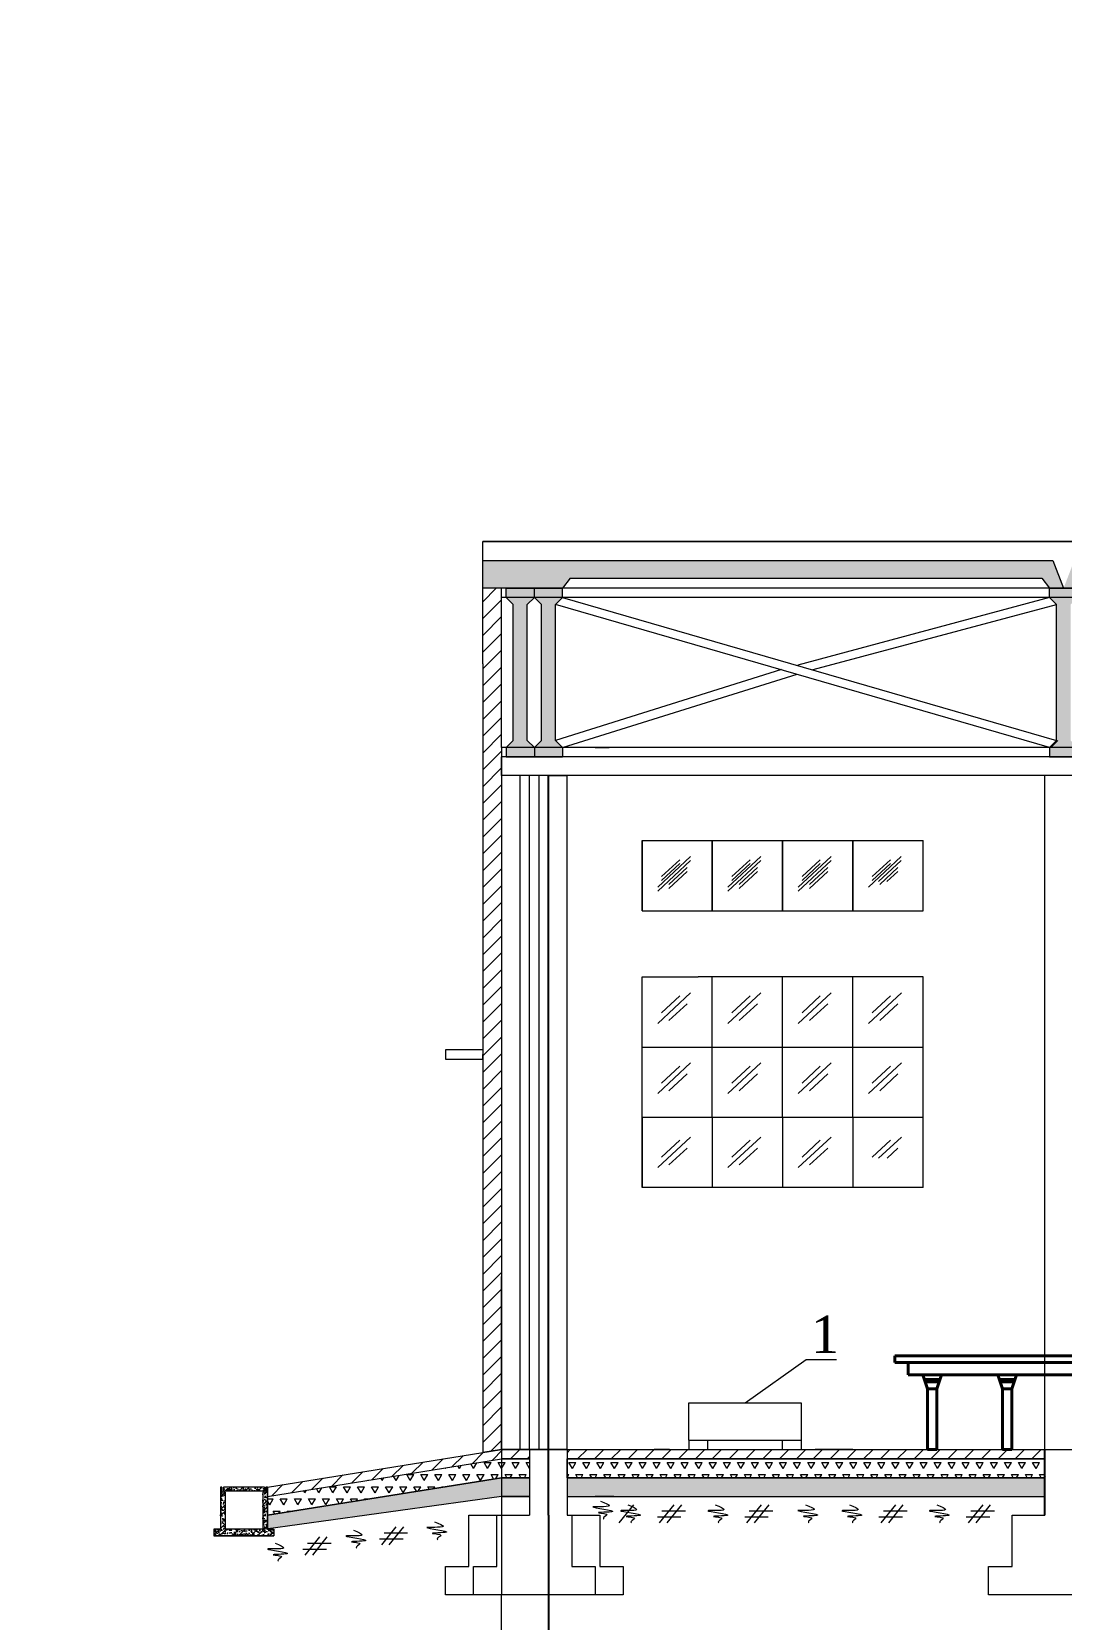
# Model space of a CAD drawing. Header units: inches. Extents: x -4475333 to 345677417, y -211198149 to 2125895.
# Drawn here: x -1977735 to -1966745, y 854230 to 871185 of the extents above; entities that cross this region are included whole.
import ezdxf

# ---------------------------------------------------------------- set-up
doc = ezdxf.new("R2010")
doc.units = ezdxf.units.IN
doc.header["$LTSCALE"] = 150
doc.header["$MEASUREMENT"] = 0
doc.linetypes.add('CENTER2', pattern=[1.125, 0.75, -0.125, 0.125, -0.125])
doc.linetypes.add('HIDDEN2', pattern=[4.7625, 3.175, -1.5875])
for name, color, linetype in [('C.Tiet0.3', 3, 'Continuous'), ('dang', 2, 'Continuous'), ('DIM', 8, 'Continuous'), ('duongtamchamgach', 50, 'Continuous'), ('MATCAT', 132, 'Continuous'), ('Net0.2', 4, 'Continuous'), ('netdut', 2, 'HIDDEN2'), ('Thiet bi', 7, 'Continuous'), ('tru', 7, 'Continuous')]:
    doc.layers.add(name, color=color, linetype=linetype)
for name, color, linetype, lineweight in [('cot', 2, 'Continuous', 50), ('Duong vien', 7, 'Continuous', 50), ('EEEE', 7, 'Continuous', 0), ('KHUNG BVE', 7, 'Continuous', 0), ('móng cột', 7, 'Continuous', 50), ('NHA XUONG', 80, 'Continuous', 50), ('PHOI_CANH', 3, 'Continuous', 50)]:
    doc.layers.add(name, color=color, linetype=linetype, lineweight=lineweight)
doc.styles.get("Standard").update_dxf_attribs({"font": 'times.ttf', "height": 100})
pattern_1 = [(45, (-3454435.19, 1065293.65), (-89.802561, 89.802561), [])]
pattern_2 = [(50, (-1985844.655, 851944.71), (72.8736, -6.3756), [7.61997, -83.8197]), (355, (-1985844.655, 851944.71), (-14.0971, 76.4224), [6.096, -67.05576]), (100.451, (-1985838.58, 851944.18), (58.7768, 70.04643), [6.476, -71.23575]), (46.1842, (-1985844.655, 851965.03), (108.4312, -16.8169), [11.43, -125.7296]), (96.6356, (-1985835.62, 851963.63), (94.9614, 98.9699), [9.714, -106.8536]), (351.184, (-1985844.65, 851965.03), (94.9615, 98.9697), [9.144, -100.5836]), (21, (-1985834.495, 851959.95), (60.64574, -40.90606), [7.61997, -83.8197]), (326, (-1985834.495, 851959.95), (24.7207, 73.67493), [6.096, -67.05576]), (71.4514, (-1985829.44, 851956.54), (85.3663, 32.76903), [6.476, -71.23575]), (37.5, (-1985844.655, 851944.712), (1.235437, 33.821896), [0, -66.24297, 0, -68.07176, 0, -67.30976]), (7.5, (-1985844.655, 851944.712), (26.72777, 40.07209), [0, -38.81106, 0, -64.71897, 0, -25.65391]), (327.5, (-1985867.312, 851944.712), (54.236046, -2.29149), [0, -25.39991, 0, -79.24772, 0, -105.15563]), (317.5, (-1985877.47, 851944.71), (59.25146, 10.17056), [0, -33.01988, 0, -52.62861, 0, -74.67574])]
pattern_3 = [(45, (-1985844.65, 851944.71), (-101.0275, 101.0275), []), (45, (-1985777.3, 851944.71), (-101.0275, 101.0275), [])]

# ---------------------------------------------------------------- blocks, each defined once
blk = doc.blocks.new('utjjrtjtr')
at = {"layer": 'PHOI_CANH', "color": 252, "lineweight": 9}
for p, q in [((4094925, 1559965), (4094925, 1559215)), ((4094925, 1559215), (4094925, 1559965)), ((4094925, 1559965), (4097925, 1559965)), ((4094925, 1559965), (4094925, 1559215)), ((4094925, 1559965), (4097925, 1559965)), ((4094925, 1559965), (4097925, 1559965)), ((4095675, 1559215), (4095675, 1559965)), ((4095675, 1559965), (4095675, 1559215)), ((4096425, 1559215), (4096425, 1559965)), ((4096425, 1559965), (4096425, 1559215)), ((4097175, 1559215), (4097175, 1559965)), ((4097175, 1559965), (4097175, 1559215)), ((4097925, 1559215), (4097925, 1559965)), ((4095092, 1559468), (4095443, 1559795)), ((4095092, 1559468), (4095443, 1559795)), ((4095842, 1559468), (4096193, 1559795)), ((4095842, 1559468), (4096193, 1559795)), ((4096592, 1559468), (4096943, 1559795)), ((4096592, 1559468), (4096943, 1559795)), ((4097342, 1559468), (4097693, 1559795)), ((4097342, 1559468), (4097693, 1559795)), ((4095092, 1559426), (4095443, 1559754)), ((4095092, 1559426), (4095443, 1559754)), ((4095133, 1559580), (4095328, 1559760)), ((4095133, 1559580), (4095328, 1559760)), ((4095133, 1559539), (4095328, 1559719)), ((4095133, 1559539), (4095328, 1559719)), ((4095212, 1559496), (4095407, 1559677)), ((4095212, 1559496), (4095407, 1559677)), ((4095212, 1559455), (4095407, 1559636)), ((4095212, 1559455), (4095407, 1559636)), ((4095842, 1559426), (4096193, 1559754)), ((4095842, 1559426), (4096193, 1559754)), ((4095883, 1559580), (4096078, 1559760)), ((4095883, 1559580), (4096078, 1559760)), ((4095883, 1559539), (4096078, 1559719)), ((4095883, 1559539), (4096078, 1559719)), ((4095962, 1559496), (4096157, 1559677)), ((4095962, 1559496), (4096157, 1559677)), ((4095962, 1559455), (4096157, 1559636)), ((4095962, 1559455), (4096157, 1559636)), ((4096592, 1559426), (4096943, 1559754)), ((4096592, 1559426), (4096943, 1559754)), ((4096633, 1559580), (4096828, 1559760)), ((4096633, 1559580), (4096828, 1559760)), ((4096633, 1559539), (4096828, 1559719)), ((4096633, 1559539), (4096828, 1559719)), ((4096712, 1559496), (4096907, 1559677)), ((4096712, 1559496), (4096907, 1559677)), ((4096712, 1559455), (4096907, 1559636)), ((4096712, 1559455), (4096907, 1559636)), ((4097383, 1559580), (4097578, 1559760)), ((4097383, 1559580), (4097578, 1559760)), ((4097383, 1559539), (4097578, 1559719)), ((4097383, 1559539), (4097578, 1559719)), ((4097451, 1559527), (4097693, 1559754)), ((4097451, 1559527), (4097693, 1559754)), ((4097462, 1559496), (4097657, 1559677)), ((4097462, 1559496), (4097657, 1559677)), ((4097540, 1559527), (4097657, 1559636)), ((4097540, 1559527), (4097657, 1559636)), ((4094925, 1559215), (4097883, 1559215)), ((4094925, 1559215), (4097925, 1559215)), ((4094925, 1559215), (4097883, 1559215)), ((4097883, 1559215), (4097925, 1559215)), ((4097883, 1559215), (4097925, 1559215))]:
    blk.add_line(p, q, dxfattribs=at)

msp = doc.modelspace()

# ---------------------------------------------------------------- hatches: boundary and pattern name
at = {"layer": 'KHUNG BVE', "lineweight": 0}
h = msp.add_hatch(color=5, dxfattribs=at)
h.dxf.hatch_style = 1
h.paths.add_polyline_path([(-1966950.8, 865348.6), (-1966869.5, 865241.5), (-1966719.5, 865241.5), (-1966833, 865537.1), (-1972919.7, 865537.2), (-1972919.7, 865241.6), (-1972669.7, 865241.6), (-1972669.7, 865241.6), (-1972369.7, 865241.6), (-1972069.6, 865241.6), (-1971988.4, 865348.6)])
h.paths.add_polyline_path([(-1966606.1, 865537.1), (-1966719.5, 865241.5), (-1966569.5, 865241.5), (-1966488.3, 865348.5), (-1960950.9, 865348.5), (-1960869.7, 865241.5), (-1960719.7, 865241.5), (-1960833.1, 865537.1)])
h.paths.add_polyline_path([(-1954960.1, 865348.4), (-1954878.9, 865241.5), (-1954728.9, 865241.5), (-1954842.3, 865537), (-1960606.3, 865537.1), (-1960719.7, 865241.5), (-1960569.7, 865241.5), (-1960488.5, 865348.5)])
h.paths.add_polyline_path([(-1948974, 865348.9), (-1948892.5, 865241.5), (-1948742.5, 865241.5), (-1948855.9, 865537), (-1954615.5, 865537), (-1954728.9, 865241.5), (-1954578.9, 865241.5), (-1954497.7, 865348.5)])
h.paths.add_polyline_path([(-1942950.9, 865348.4), (-1942869.7, 865241.4), (-1942719.7, 865241.4), (-1942833.1, 865537), (-1948629, 865537), (-1948742.5, 865241.5), (-1948592.5, 865241.5), (-1948511.3, 865348.4)])
h = msp.add_hatch(color=2, dxfattribs=at)
h.dxf.hatch_style = 1
h.paths.add_polyline_path([(-1972444.7, 865066.4), (-1972369.7, 865141.6), (-1972369.7, 865241.6), (-1972669.7, 865241.6), (-1972669.7, 865141.6), (-1972594.7, 865066.4), (-1972594.7, 863616.6), (-1972669.7, 863541.4), (-1972669.7, 863441.4), (-1972369.7, 863441.4), (-1972369.7, 863541.4), (-1972444.7, 863616.6)])
h = msp.add_hatch(color=2, dxfattribs=at)
h.dxf.hatch_style = 1
h.paths.add_polyline_path([(-1972144.7, 865066.3), (-1972069.7, 865141.5), (-1972069.7, 865241.5), (-1972369.7, 865241.5), (-1972369.7, 865141.5), (-1972294.7, 865066.3), (-1972294.7, 863616.5), (-1972369.7, 863541.3), (-1972369.7, 863441.3), (-1972069.7, 863441.3), (-1972069.7, 863541.3), (-1972144.7, 863616.5)])
h = msp.add_hatch(color=2, dxfattribs=at)
h.dxf.hatch_style = 1
h.paths.add_polyline_path([(-1966644.5, 865066.4), (-1966569.5, 865141.5), (-1966569.5, 865241.5), (-1966869.5, 865241.5), (-1966869.5, 865141.5), (-1966794.5, 865066.4), (-1966794.5, 863616.5), (-1966869.5, 863541.4), (-1966869.5, 863441.4), (-1966569.5, 863441.4), (-1966569.5, 863541.4), (-1966644.5, 863616.5)])
at = {"layer": 'KHUNG BVE', "linetype": 'Continuous', "lineweight": 18, "ltscale": 10}
h = msp.add_hatch(dxfattribs=at)
h.set_pattern_fill('ANSI31', color=256, scale=40, style=0)
h.set_pattern_definition(pattern_1)
h.paths.add_polyline_path([(-1972719.7, 856041.5), (-1975219.7, 855641.5), (-1975219.7, 855541.5), (-1972719.7, 855941.5), (-1972419.7, 855941.5), (-1972419.7, 856041.5)])
at = {"layer": 'MATCAT', "lineweight": 9, "ltscale": 3}
h = msp.add_hatch(dxfattribs=at)
h.set_pattern_fill('DOTS', color=3, scale=25, style=0)
h.set_pattern_definition([(0, (-3454435.19, 1065293.646), (19.84375, 39.6875), [0, -39.6875])])
h.paths.add_polyline_path([(-1966925.1, 855541.4), (-1966925.1, 855741.4), (-1972019.7, 855741.4), (-1972019.7, 855541.4), (-1971719.7, 855541.4), (-1971719.7, 855541.5), (-1971519.7, 855541.5), (-1971519.7, 855541.4)])
at = {"layer": 'Net0.2', "lineweight": 9}
h = msp.add_hatch(dxfattribs=at)
h.set_pattern_fill('AR-CONC', color=256, scale=0.399999, style=0)
h.set_pattern_definition(pattern_2)
h.paths.add_polyline_path([(-1975149.7, 855191.5), (-1975219.7, 855191.5), (-1975219.7, 855641.5), (-1975235, 855641.5), (-1975235, 855586.9), (-1975269.7, 855586.9), (-1975269.7, 855191.5), (-1975669.7, 855191.5), (-1975669.7, 855586.9), (-1975704.4, 855586.9), (-1975704.4, 855641.5), (-1975719.7, 855641.5), (-1975719.7, 855191.5), (-1975789.7, 855191.5), (-1975789.7, 855121.5), (-1975149.7, 855121.5)])
h = msp.add_hatch(dxfattribs=at)
h.set_pattern_fill('ANSI32', color=256, scale=14.999947, style=0)
h.set_pattern_definition(pattern_3)
h.paths.add_polyline_path([(-1975149.7, 855191.5), (-1975219.7, 855191.5), (-1975219.7, 855641.5), (-1975235, 855641.5), (-1975235, 855586.9), (-1975269.7, 855586.9), (-1975269.7, 855191.5), (-1975669.7, 855191.5), (-1975669.7, 855586.9), (-1975704.4, 855586.9), (-1975704.4, 855641.5), (-1975719.7, 855641.5), (-1975719.7, 855191.5), (-1975789.7, 855191.5), (-1975789.7, 855121.5), (-1975149.7, 855121.5)])
h = msp.add_hatch(dxfattribs=at)
h.set_pattern_fill('AR-CONC', color=256, scale=0.399999, style=0)
h.set_pattern_definition(pattern_2)
h.paths.add_polyline_path([(-1975250, 855641.5), (-1975689.4, 855641.5), (-1975689.4, 855602.6), (-1975250, 855602.6)])
h = msp.add_hatch(dxfattribs=at)
h.set_pattern_fill('ANSI32', color=256, scale=14.999947, style=0)
h.set_pattern_definition(pattern_3)
h.paths.add_polyline_path([(-1975250, 855641.5), (-1975689.4, 855641.5), (-1975689.4, 855602.6), (-1975250, 855602.6)])
at = {"layer": 'netdut', "linetype": 'ByBlock', "lineweight": 9, "ltscale": 10}
h = msp.add_hatch(dxfattribs=at)
h.set_pattern_fill('TRIANG', color=0, scale=400, style=0)
h.set_pattern_definition([(60, (-2647269.53, 802579.16), (-75, 129.90381), [75, -75]), (120, (-2647269.53, 802579.16), (-150, 8e-08), [75, -75]), (0, (-2647307.03, 802644.12), (75, 129.90381), [75, -75])])
h.paths.add_polyline_path([(-1972719.7, 855941.5), (-1972419.7, 855941.5), (-1972419.7, 855741.5), (-1972719.7, 855741.5), (-1975219.7, 855341.5), (-1975219.7, 855541)])
h = msp.add_hatch(dxfattribs=at)
h.set_pattern_fill('TRIANG', color=0, scale=400, style=0)
h.set_pattern_definition([(60, (-2653264.11, 802579.04), (-75, 129.90381), [75, -75]), (120, (-2653264.11, 802579.04), (-150, 8e-08), [75, -75]), (0, (-2653301.61, 802643.99), (75, 129.90381), [75, -75])])
h.paths.add_polyline_path([(-1972019.7, 855941.4), (-1972019.7, 855741.4), (-1966914.2, 855741.4), (-1966914.2, 855941.4)])
h = msp.add_hatch(dxfattribs=at)
h.set_pattern_fill('DOTS', color=4, scale=400, style=0)
h.set_pattern_definition([(0, (-2647269.526, 802579.164), (12.5, 25), [0, -25])])
edge = h.paths.add_edge_path()
edge.add_line((-1975219.7, 855191.5), (-1975219.7, 855341.5))
edge.add_line((-1972719.7, 855541.5), (-1975236.3, 855192.9))
edge.add_line((-1975219.7, 855341.5), (-1972719.7, 855741.5))
edge.add_line((-1972719.7, 855741.5), (-1972419.7, 855741.5))
edge.add_line((-1972419.7, 855741.5), (-1972419.7, 855541.5))
edge.add_line((-1972419.7, 855541.5), (-1972719.7, 855541.5))
at = {"layer": 'tru', "linetype": 'ByBlock', "lineweight": 9, "ltscale": 10}
h = msp.add_hatch(dxfattribs=at)
h.set_pattern_fill('ANSI31', color=5, scale=40, style=0)
h.set_pattern_definition([(45, (-3453935.19, 1054050.67), (-89.802561, 89.802561), [])])
h.paths.add_polyline_path([(-1972719.7, 865241.6), (-1972919.7, 865241.6), (-1972919.7, 864435.2), (-1972919.7, 856009.5), (-1972719.7, 856041.5), (-1972719.7, 856741.5), (-1972719.7, 857191.5), (-1972719.7, 857891.5), (-1972719.7, 863441.5), (-1972719.7, 863541.5)])
h = msp.add_hatch(dxfattribs=at)
h.set_pattern_fill('ANSI31', color=5, scale=40, style=0)
h.set_pattern_definition(pattern_1)
h.paths.add_polyline_path([(-1970819.7, 856041.5), (-1972019.7, 856041.5), (-1972019.7, 855941.4), (-1971719.7, 855941.4), (-1971719.7, 855941.5), (-1971519.7, 855941.5), (-1971519.7, 855941.4), (-1966925.1, 855941.4), (-1966925.1, 856041.5)])

# ---------------------------------------------------------------- linework, layer by layer
at = {"linetype": 'ByBlock', "lineweight": 18}
msp.add_line((-1972719.7, 855741.5), (-1972519.7, 855741.5), dxfattribs=at)
msp.add_line((-1972719.7, 855741.5), (-1972519.7, 855741.5), dxfattribs=at)
at = {"layer": 'C.Tiet0.3', "lineweight": 18}
for p, q in [((-1975704.4, 855641.5), (-1975719.7, 855641.5)), ((-1975719.7, 855641.5), (-1975719.7, 855191.5)), ((-1975704.4, 855641.5), (-1975704.4, 855586.9)), ((-1975689.4, 855641.5), (-1975689.4, 855602.6)), ((-1975250, 855641.5), (-1975689.4, 855641.5)), ((-1975689.4, 855602.6), (-1975250, 855602.6)), ((-1975250, 855641.5), (-1975250, 855602.6)), ((-1975235, 855641.5), (-1975235, 855586.9)), ((-1975219.7, 855641.5), (-1975235, 855641.5)), ((-1975219.7, 855641.5), (-1975219.7, 855191.5)), ((-1975669.7, 855586.9), (-1975704.4, 855586.9)), ((-1975669.7, 855586.9), (-1975669.7, 855191.5)), ((-1975235, 855586.9), (-1975269.7, 855586.9)), ((-1975269.7, 855586.9), (-1975269.7, 855191.5)), ((-1975789.7, 855191.5), (-1975789.7, 855121.5)), ((-1975719.7, 855191.5), (-1975789.7, 855191.5)), ((-1975719.7, 855191.5), (-1975789.7, 855191.5)), ((-1975219.7, 855121.5), (-1975789.7, 855121.5)), ((-1975789.7, 855121.5), (-1975149.7, 855121.5)), ((-1975269.7, 855191.5), (-1975669.7, 855191.5)), ((-1975219.7, 855191.5), (-1975149.7, 855191.5)), ((-1975149.7, 855191.5), (-1975149.7, 855121.5))]:
    msp.add_line(p, q, dxfattribs=at)
at = {"layer": 'cot', "lineweight": 18}
for p, q in [((-1972069.7, 865141.5), (-1966794.5, 863616.5)), ((-1966869.4, 865141.4), (-1969557.5, 864420.9)), ((-1966869.4, 863541.5), (-1972144.7, 865066.3)), ((-1969392, 864373.2), (-1966794.5, 865066.4)), ((-1969729.4, 864373.4), (-1972144.7, 863616.5)), ((-1969729.4, 864373.4), (-1972144.7, 863616.5)), ((-1972069.9, 863541.5), (-1969563, 864325.5)), ((-1972069.9, 863541.5), (-1969563, 864325.5)), ((-1966781.3, 863616.6), (-1966856.3, 863541.6)), ((-1972419.7, 855741.5), (-1972719.7, 855741.5)), ((-1966919.7, 855741.4), (-1972019.7, 855741.4))]:
    msp.add_line(p, q, dxfattribs=at)
at = {"layer": 'dang', "lineweight": 18}
for p, q in [((-1972669.7, 865141.6), (-1972669.7, 865241.6)), ((-1972669.7, 865241.6), (-1972369.7, 865241.6)), ((-1972594.7, 865066.4), (-1972669.7, 865141.6)), ((-1972444.7, 865066.4), (-1972369.7, 865141.6)), ((-1972369.7, 865141.6), (-1972369.7, 865241.6)), ((-1972369.7, 865141.5), (-1972369.7, 865241.5)), ((-1972369.7, 865241.5), (-1972069.7, 865241.5)), ((-1972294.7, 865066.3), (-1972369.7, 865141.5)), ((-1972144.7, 865066.3), (-1972069.7, 865141.5)), ((-1972069.7, 865141.5), (-1972069.7, 865241.5)), ((-1966869.5, 865141.5), (-1966869.5, 865241.5)), ((-1966869.5, 865241.5), (-1966569.5, 865241.5)), ((-1966794.5, 865066.4), (-1966869.5, 865141.5)), ((-1972594.7, 863616.6), (-1972594.7, 865066.4)), ((-1972594.7, 863616.6), (-1972594.7, 865066.4)), ((-1972444.7, 863616.6), (-1972444.7, 865066.4)), ((-1972444.7, 863616.6), (-1972444.7, 865066.4)), ((-1972294.7, 863616.5), (-1972294.7, 865066.3)), ((-1972294.7, 863616.5), (-1972294.7, 865066.3)), ((-1972144.7, 863616.5), (-1972144.7, 865066.3)), ((-1972144.7, 863616.5), (-1972144.7, 865066.3)), ((-1966794.5, 863616.5), (-1966794.5, 865066.4)), ((-1966794.5, 863616.5), (-1966794.5, 865066.4)), ((-1972594.7, 863616.6), (-1972669.7, 863541.4)), ((-1972444.7, 863616.6), (-1972369.7, 863541.4)), ((-1972294.7, 863616.5), (-1972369.7, 863541.3)), ((-1972144.7, 863616.5), (-1972069.7, 863541.3)), ((-1966794.5, 863616.5), (-1966869.5, 863541.4)), ((-1972669.7, 863541.4), (-1972669.7, 863441.4)), ((-1972669.7, 863441.4), (-1972369.7, 863441.4)), ((-1972369.7, 863541.4), (-1972369.7, 863441.4)), ((-1972369.7, 863541.3), (-1972369.7, 863441.3)), ((-1972369.7, 863441.3), (-1972069.7, 863441.3)), ((-1972069.7, 863541.3), (-1972069.7, 863441.3)), ((-1966869.5, 863541.4), (-1966869.5, 863441.4)), ((-1966869.5, 863441.4), (-1966569.5, 863441.4))]:
    msp.add_line(p, q, dxfattribs=at)
at = {"layer": 'Defpoints', "lineweight": 18}
for p, q in [((-1966769.7, 865141.4), (-1966919.7, 865141.4)), ((-1966869.7, 863541.6), (-1966869.7, 863441.6)), ((-1972719.7, 856041.5), (-1972719.7, 857891.5)), ((-1972719.7, 856041.5), (-1972719.7, 857191.5)), ((-1972719.7, 856041.5), (-1972719.7, 857041.5)), ((-1972719.7, 856041.5), (-1972719.7, 856741.5)), ((-1972719.7, 856041.5), (-1972719.7, 856141.5))]:
    msp.add_line(p, q, dxfattribs=at)
at = {"layer": 'DIM', "color": 3, "lineweight": 18, "ltscale": 3}
msp.add_line((-1972719.7, 856041.5), (-1972719.7, 854491.5), dxfattribs=at)
msp.add_line((-1972719.7, 856041.5), (-1972719.7, 854491.5), dxfattribs=at)
at = {"layer": 'Duong vien', "color": 7, "linetype": 'Continuous', "lineweight": 18, "ltscale": 10}
for p, q in [((-1970119.7, 856541.6), (-1969466.8, 857005.5)), ((-1969466.8, 857005.5), (-1969143.9, 857005.5))]:
    msp.add_line(p, q, dxfattribs=at)
at = {"layer": 'duongtamchamgach', "linetype": 'CENTER2', "lineweight": 15, "ltscale": 200}
for p, q in [((-1972519.7, 856041.5), (-1972519.7, 863241.5)), ((-1972419.7, 856041.5), (-1972419.7, 863241.5)), ((-1972219.7, 856041.5), (-1972219.7, 863241.5))]:
    msp.add_line(p, q, dxfattribs=at)
at = {"layer": 'duongtamchamgach', "linetype": 'Continuous', "lineweight": -2, "ltscale": 10}
for p, q in [((-1972219.7, 856041.5), (-1972219.7, 863241.5)), ((-1972219.7, 855341.5), (-1972219.7, 856041.5)), ((-1972219.7, 855341.5), (-1972219.7, 853402.2))]:
    msp.add_line(p, q, dxfattribs=at)
at = {"layer": 'EEEE', "color": 5, "linetype": 'Continuous', "lineweight": 40, "ltscale": 10}
for p, q in [((-1968519.7, 857041.5), (-1964519.7, 857041.5)), ((-1968519.7, 856971.5), (-1964519.7, 856971.5)), ((-1964659.7, 856841.5), (-1968379.7, 856841.5)), ((-1968171.2, 856041.5), (-1968071.2, 856041.5)), ((-1967371.2, 856041.5), (-1967271.2, 856041.5))]:
    msp.add_line(p, q, dxfattribs=at)
at = {"layer": 'EEEE', "color": 5, "lineweight": 40}
for p, q in [((-1968519.7, 857041.5), (-1968519.7, 856971.5)), ((-1968379.7, 856841.5), (-1968379.7, 856971.5)), ((-1968220.7, 856840.2), (-1968171.2, 856691.5)), ((-1968204.5, 856791.5), (-1968037.8, 856791.5)), ((-1968021.6, 856840.2), (-1968071.2, 856691.5)), ((-1967420.7, 856840.2), (-1967371.2, 856691.5)), ((-1967404.5, 856791.5), (-1967237.8, 856791.5)), ((-1967221.6, 856840.2), (-1967271.2, 856691.5)), ((-1968196.2, 856766.5), (-1968046.2, 856766.5)), ((-1968171.2, 856041.5), (-1968171.2, 856691.5)), ((-1968171.2, 856691.5), (-1968071.2, 856691.5)), ((-1968071.2, 856691.5), (-1968071.2, 856041.5)), ((-1967396.2, 856766.5), (-1967246.2, 856766.5)), ((-1967371.2, 856041.5), (-1967371.2, 856691.5)), ((-1967371.2, 856691.5), (-1967271.2, 856691.5)), ((-1967271.2, 856691.5), (-1967271.2, 856041.5))]:
    msp.add_line(p, q, dxfattribs=at)
at = {"layer": 'KHUNG BVE', "color": 3, "linetype": 'Continuous', "lineweight": 18, "ltscale": 10}
for p, q in [((-1972919.7, 864435.2), (-1972919.7, 865741.6)), ((-1972919.7, 865741.6), (-1972392.9, 865741.6)), ((-1972392.9, 865741.6), (-1972019.7, 865741.6)), ((-1972219.7, 865741.5), (-1967526, 865741.5)), ((-1967552.7, 865741.4), (-1963117.2, 865741.4)), ((-1972043.5, 865241.6), (-1972919.7, 865241.6)), ((-1972719.7, 863541.5), (-1972719.7, 865241.6)), ((-1972356.8, 865141.6), (-1972719.7, 865141.5)), ((-1966906.3, 865241.4), (-1972219.7, 865241.5)), ((-1966892.9, 865141.5), (-1972057, 865141.5)), ((-1972919.7, 864435.2), (-1972919.7, 856009.5)), ((-1972719.7, 863541.5), (-1972719.7, 863441.5)), ((-1972369.7, 863541.5), (-1972719.7, 863541.5)), ((-1972542.9, 863441.6), (-1972719.7, 863441.6)), ((-1972719.7, 863441.5), (-1972719.7, 856041.5))]:
    msp.add_line(p, q, dxfattribs=at)
at = {"layer": 'KHUNG BVE', "color": 3, "lineweight": 18, "ltscale": 3}
for p, q in [((-1938639.9, 865741.6), (-1972919.7, 865741.6)), ((-1938639.9, 865241.4), (-1972919.7, 865241.6)), ((-1938639.9, 865141.5), (-1972719.7, 865141.5))]:
    msp.add_line(p, q, dxfattribs=at)
at = {"layer": 'KHUNG BVE', "linetype": 'Continuous', "lineweight": 18, "ltscale": 10}
for p, q in [((-1938639.9, 863541.5), (-1972719.7, 863541.5)), ((-1938639.9, 863441.5), (-1972719.7, 863441.6)), ((-1972719.7, 863241.5), (-1972719.7, 863441.5)), ((-1938639.9, 863241.4), (-1972719.7, 863241.5)), ((-1972319.8, 856041.5), (-1972319.8, 863241.5)), ((-1972019.7, 856041.5), (-1972019.7, 863241.5)), ((-1972019.7, 856041.5), (-1972019.7, 863241.5)), ((-1972919.7, 860310.6), (-1973319.7, 860310.6)), ((-1973319.7, 860310.6), (-1973319.7, 860210.6)), ((-1973319.7, 860210.6), (-1972919.7, 860210.6)), ((-1972919.7, 860210.6), (-1972919.7, 860260.6)), ((-1968519.7, 857041.5), (-1968519.7, 856971.5)), ((-1975219.7, 855641.5), (-1972719.7, 856041.5)), ((-1975219.7, 855541), (-1972719.7, 855941.5)), ((-1972419.7, 856041.5), (-1972719.7, 856041.5)), ((-1972719.7, 856041.5), (-1901412.1, 856041.5)), ((-1972719.7, 856041.5), (-1971219.7, 856041.5)), ((-1972719.7, 856041.5), (-1968919.7, 856041.5)), ((-1972719.7, 855941.5), (-1972419.7, 855941.5)), ((-1972419.7, 856041.5), (-1972419.7, 855541.5)), ((-1972019.7, 856041.5), (-1972419.7, 856041.5)), ((-1972219.7, 856041.5), (-1970819.7, 856041.5)), ((-1972019.7, 856041.5), (-1972019.7, 855541.5)), ((-1972019.7, 855941.4), (-1966919.7, 855941.4)), ((-1966919.7, 855941.4), (-1972019.7, 855941.4)), ((-1972019.7, 855941.4), (-1966919.7, 855941.4)), ((-1970926.7, 856041.5), (-1971090.1, 856041.5)), ((-1968970.5, 856041.5), (-1969370.4, 856041.5)), ((-1967809.7, 855941.4), (-1966919.7, 855941.4)), ((-1966925.1, 856041.5), (-1966925.1, 855541.5)), ((-1966925.1, 855941.4), (-1966925.1, 855741.4)), ((-1966919.7, 856041.5), (-1966919.7, 855541.5)), ((-1966925.1, 855741.4), (-1966925.1, 855541.5)), ((-1972719.7, 855541.5), (-1975236.3, 855192.9)), ((-1972719.7, 855541.5), (-1972419.7, 855541.5)), ((-1972719.7, 855541.5), (-1972719.7, 855341.5)), ((-1972419.7, 855541.5), (-1972419.7, 855341.5)), ((-1972019.7, 855541.5), (-1972019.7, 855341.5)), ((-1972019.7, 855541.4), (-1966919.7, 855541.4)), ((-1966925.1, 855541.5), (-1966925.1, 855341.5)), ((-1966919.7, 855541.5), (-1966919.7, 855341.5)), ((-1973069.8, 854791.5), (-1973069.8, 855341.5)), ((-1973069.8, 855341.5), (-1972719.7, 855341.5)), ((-1972769.7, 854791.5), (-1972769.7, 855341.5)), ((-1972769.7, 855341.5), (-1972419.7, 855341.5)), ((-1972019.7, 855341.5), (-1971669.7, 855341.5)), ((-1972019.7, 855341.5), (-1971669.7, 855341.5)), ((-1971969.8, 855341.5), (-1971969.8, 854791.5)), ((-1971669.7, 855341.5), (-1971669.7, 854791.5)), ((-1971669.7, 855341.5), (-1971669.7, 854791.5)), ((-1967269.7, 855341.5), (-1966919.7, 855341.5)), ((-1967269.7, 854791.5), (-1967269.7, 855341.5)), ((-1967269.7, 854791.5), (-1967269.7, 855341.5)), ((-1967269.7, 855341.5), (-1966919.7, 855341.5)), ((-1973319.8, 854491.5), (-1973319.8, 854791.5)), ((-1973319.8, 854791.5), (-1973069.8, 854791.5)), ((-1973019.7, 854491.5), (-1973019.7, 854791.5)), ((-1973019.7, 854791.5), (-1972769.7, 854791.5)), ((-1971969.8, 854791.5), (-1971719.8, 854791.5)), ((-1971719.8, 854791.5), (-1971719.8, 854491.5)), ((-1971669.7, 854791.5), (-1971419.7, 854791.5)), ((-1971669.7, 854791.5), (-1971419.7, 854791.5)), ((-1971419.7, 854791.5), (-1971419.7, 854491.5)), ((-1971419.7, 854791.5), (-1971419.7, 854491.5)), ((-1967519.7, 854791.5), (-1967269.7, 854791.5)), ((-1967519.7, 854491.5), (-1967519.7, 854791.5)), ((-1967519.7, 854491.5), (-1967519.7, 854791.5)), ((-1967519.7, 854791.5), (-1967269.7, 854791.5)), ((-1971719.8, 854491.5), (-1973319.8, 854491.5)), ((-1971419.7, 854491.5), (-1973019.7, 854491.5)), ((-1971419.7, 854491.5), (-1973019.7, 854491.5)), ((-1965919.7, 854491.5), (-1967519.7, 854491.5)), ((-1965919.7, 854491.5), (-1967519.7, 854491.5))]:
    msp.add_line(p, q, dxfattribs=at)
at = {"layer": 'KHUNG BVE', "lineweight": 0}
for p, q in [((-1966919.7, 856041.5), (-1966919.7, 863241.5)), ((-1970719.7, 856141.5), (-1970719.7, 856541.5)), ((-1970719.7, 856541.5), (-1969519.7, 856541.5)), ((-1969519.7, 856541.5), (-1969519.7, 856141.5)), ((-1970719.7, 856141.5), (-1969519.7, 856141.5)), ((-1970719.7, 856141.5), (-1970719.7, 856041.5)), ((-1970519.7, 856141.5), (-1970519.7, 856041.5)), ((-1969719.7, 856041.5), (-1969719.7, 856141.5)), ((-1969519.7, 856141.5), (-1969519.7, 856041.5)), ((-1970719.7, 856041.5), (-1970519.7, 856041.5)), ((-1969719.7, 856041.5), (-1969519.7, 856041.5))]:
    msp.add_line(p, q, dxfattribs=at)
msp.add_circle((-1916098.2, 889715.1), 188435.9, dxfattribs=at)
at = {"layer": 'MATCAT', "color": 3, "lineweight": 13, "ltscale": 3}
msp.add_line((-1972719.7, 853402.2), (-1972719.7, 854491.7), dxfattribs=at)
at = {"layer": 'móng cột', "lineweight": 18}
for p, q in [((-1975219.7, 855541.5), (-1972719.7, 855941.5)), ((-1975219.7, 855341.5), (-1972719.7, 855741.5)), ((-1972719.7, 855741.5), (-1975219.7, 855341.5)), ((-1975219.7, 855341.5), (-1975219.7, 855641.5))]:
    msp.add_line(p, q, dxfattribs=at)
at = {"layer": 'Net0.2', "lineweight": 18}
for p, q in [((-1975235, 855641.5), (-1975219.7, 855641.5)), ((-1971312.8, 855451.3), (-1971467.9, 855258)), ((-1970880.4, 855451.2), (-1971035.5, 855257.9)), ((-1970799.5, 855451.2), (-1970954.5, 855257.9)), ((-1969948, 855451.2), (-1970103, 855257.9)), ((-1969867.1, 855451.2), (-1970022.1, 855257.9)), ((-1968515.6, 855451.2), (-1968670.6, 855257.9)), ((-1968434.7, 855451.2), (-1968589.7, 855257.9)), ((-1967583.2, 855451.2), (-1967738.2, 855257.9)), ((-1967502.3, 855451.2), (-1967657.3, 855257.9)), ((-1971056.1, 855322.6), (-1970804.2, 855322.6)), ((-1971007.7, 855386.6), (-1970755.7, 855386.6)), ((-1970123.7, 855322.6), (-1969871.8, 855322.6)), ((-1970075.2, 855386.6), (-1969823.3, 855386.6)), ((-1968691.3, 855322.6), (-1968439.4, 855322.6)), ((-1968642.8, 855386.6), (-1968390.9, 855386.6)), ((-1967758.9, 855322.6), (-1967507, 855322.6)), ((-1967710.4, 855386.6), (-1967458.5, 855386.6)), ((-1974664.6, 855108.3), (-1974819.6, 854915)), ((-1974583.7, 855108.3), (-1974738.7, 854915)), ((-1974023.2, 855087.8), (-1973771.3, 855087.8)), ((-1973847.5, 855216.4), (-1974002.5, 855023.1)), ((-1973974.7, 855151.8), (-1973722.8, 855151.8)), ((-1973766.6, 855216.4), (-1973921.6, 855023.1)), ((-1974840.3, 854979.6), (-1974588.4, 854979.6)), ((-1974791.8, 855043.7), (-1974539.9, 855043.7))]:
    msp.add_line(p, q, dxfattribs=at)
for points in [[(-1971663.5, 855491.2), (-1971570.8, 855441.1), (-1971744.4, 855428.7), (-1971533.7, 855379.2), (-1971682.4, 855366.8), (-1971595.6, 855342), (-1971632.8, 855304.9), (-1971626.6, 855298.7)], [(-1971370, 855451.2), (-1971277.3, 855401), (-1971450.8, 855388.6), (-1971240.1, 855339.1), (-1971388.9, 855326.7), (-1971302.1, 855301.9), (-1971339.3, 855264.8), (-1971333.1, 855258.6)], [(-1971370, 855451.2), (-1971277.3, 855401), (-1971450.8, 855388.6), (-1971240.1, 855339.1), (-1971388.9, 855326.7), (-1971302.1, 855301.9), (-1971339.3, 855264.8), (-1971333.1, 855258.6)], [(-1970437.6, 855451.2), (-1970344.9, 855401), (-1970518.4, 855388.6), (-1970307.7, 855339.1), (-1970456.4, 855326.7), (-1970369.7, 855301.9), (-1970406.9, 855264.8), (-1970400.7, 855258.6)], [(-1969475.1, 855452.7), (-1969382.4, 855402.6), (-1969555.9, 855390.2), (-1969345.2, 855340.6), (-1969494, 855328.3), (-1969407.2, 855303.5), (-1969444.4, 855266.3), (-1969438.2, 855260.1)], [(-1969005.2, 855451.2), (-1968912.5, 855401), (-1969086, 855388.6), (-1968875.3, 855339.1), (-1969024, 855326.7), (-1968937.3, 855301.9), (-1968974.4, 855264.8), (-1968968.3, 855258.6)], [(-1968072.7, 855451.2), (-1967980.1, 855401), (-1968153.6, 855388.6), (-1967942.9, 855339.1), (-1968091.6, 855326.7), (-1968004.8, 855301.9), (-1968042, 855264.8), (-1968035.8, 855258.6)], [(-1973436.6, 855271.4), (-1973343.9, 855221.3), (-1973517.4, 855208.9), (-1973306.7, 855159.4), (-1973455.4, 855147), (-1973368.7, 855122.2), (-1973405.8, 855085.1), (-1973399.6, 855078.9)], [(-1974301.9, 855180.6), (-1974209.2, 855130.5), (-1974382.7, 855118.1), (-1974172, 855068.6), (-1974320.7, 855056.2), (-1974234, 855031.4), (-1974271.2, 854994.2), (-1974265, 854988.1)], [(-1975138.2, 855041.8), (-1975045.5, 854991.6), (-1975219, 854979.2), (-1975008.3, 854929.7), (-1975157, 854917.3), (-1975070.3, 854892.5), (-1975107.5, 854855.4), (-1975101.3, 854849.2)]]:
    msp.add_spline(points, degree=3, dxfattribs=at)
at = {"layer": 'netdut', "color": 0, "linetype": 'ByBlock', "lineweight": 18, "ltscale": 10}
for p, q in [((-1972419.7, 855941.5), (-1972419.7, 855741.5)), ((-1972019.7, 855741.5), (-1972019.7, 855941.5)), ((-1971519.7, 855941.5), (-1971719.7, 855941.5)), ((-1966919.7, 855741.4), (-1966919.7, 855941.4)), ((-1972719.7, 855741.5), (-1975219.7, 855341.5)), ((-1975219.7, 855341.5), (-1972719.7, 855741.5)), ((-1972419.7, 855741.5), (-1972719.7, 855741.5)), ((-1972719.7, 855741.5), (-1972419.7, 855741.5)), ((-1972419.7, 855741.5), (-1972419.7, 855541.5)), ((-1972019.7, 855741.4), (-1966919.7, 855741.4)), ((-1971519.7, 855741.5), (-1971719.7, 855741.5)), ((-1975219.7, 855341.5), (-1975219.7, 855541)), ((-1972419.7, 855541.5), (-1972719.7, 855541.5)), ((-1971519.7, 855541.5), (-1971719.7, 855541.5)), ((-1975219.7, 855191.5), (-1975219.7, 855341.5))]:
    msp.add_line(p, q, dxfattribs=at)
at = {"layer": 'netdut', "color": 4, "linetype": 'ByBlock', "lineweight": 18, "ltscale": 10}
msp.add_line((-1966919.7, 855741.4), (-1966919.7, 855541.5), dxfattribs=at)
at = {"layer": 'NHA XUONG', "lineweight": 18}
for p, q in [((-1971719.7, 863541.5), (-1971569.7, 863541.5)), ((-1971719.7, 863541.5), (-1971569.7, 863541.5)), ((-1972219.7, 863241.5), (-1972019.7, 863241.5)), ((-1972219.7, 863241.5), (-1972019.7, 863241.5)), ((-1972719.7, 856041.5), (-1972919.7, 856009.5)), ((-1972719.7, 855941.5), (-1972419.7, 855941.5)), ((-1972419.7, 855941.5), (-1972719.7, 855941.5)), ((-1967809.7, 855941.4), (-1966919.7, 855941.4)), ((-1966919.7, 855941.4), (-1967809.7, 855941.4))]:
    msp.add_line(p, q, dxfattribs=at)
at = {"layer": 'PHOI_CANH', "color": 252, "lineweight": 18}
for p, q in [((-1971219.7, 859591.5), (-1971219.7, 861091.5)), ((-1971219.7, 861091.5), (-1970619.7, 861091.5)), ((-1968219.7, 861091.5), (-1970619.7, 861091.5)), ((-1970469.7, 860841.5), (-1970469.7, 861091.5)), ((-1969719.7, 860841.5), (-1969719.7, 861091.5)), ((-1968969.7, 859591.5), (-1968969.7, 861091.5)), ((-1968219.7, 858841.5), (-1968219.7, 861091.5)), ((-1971052.5, 860594.2), (-1970701.6, 860921.4)), ((-1971011.7, 860706.5), (-1970816.7, 860887)), ((-1970302.5, 860594.2), (-1969951.6, 860921.4)), ((-1970261.7, 860706.5), (-1970066.7, 860887)), ((-1969552.5, 860594.2), (-1969201.6, 860921.4)), ((-1969511.7, 860706.5), (-1969316.7, 860887)), ((-1968802.5, 860594.2), (-1968451.6, 860921.4)), ((-1968761.7, 860706.5), (-1968566.7, 860887)), ((-1970932.5, 860623), (-1970737.5, 860803.4)), ((-1970469.7, 859591.5), (-1970469.7, 860841.5)), ((-1970182.5, 860623), (-1969987.5, 860803.4)), ((-1969719.7, 859591.5), (-1969719.7, 860841.5)), ((-1969432.5, 860623), (-1969237.5, 860803.4)), ((-1968682.5, 860623), (-1968487.5, 860803.4)), ((-1971219.7, 860341.5), (-1968219.7, 860341.5)), ((-1971219.7, 858841.5), (-1971219.7, 860225)), ((-1971052.5, 859844.2), (-1970701.6, 860171.4)), ((-1971052.5, 859844.2), (-1970701.6, 860171.4)), ((-1970302.5, 859844.2), (-1969951.6, 860171.4)), ((-1970302.5, 859844.2), (-1969951.6, 860171.4)), ((-1969552.5, 859844.2), (-1969201.6, 860171.4)), ((-1969552.5, 859844.2), (-1969201.6, 860171.4)), ((-1968802.5, 859844.2), (-1968451.6, 860171.4)), ((-1968802.5, 859844.2), (-1968451.6, 860171.4)), ((-1971011.7, 859956.5), (-1970816.7, 860137)), ((-1971011.7, 859956.5), (-1970816.7, 860137)), ((-1970932.5, 859873), (-1970737.5, 860053.4)), ((-1970932.5, 859873), (-1970737.5, 860053.4)), ((-1970261.7, 859956.5), (-1970066.7, 860137)), ((-1970261.7, 859956.5), (-1970066.7, 860137)), ((-1970182.5, 859873), (-1969987.5, 860053.4)), ((-1970182.5, 859873), (-1969987.5, 860053.4)), ((-1969511.7, 859956.5), (-1969316.7, 860137)), ((-1969511.7, 859956.5), (-1969316.7, 860137)), ((-1969432.5, 859873), (-1969237.5, 860053.4)), ((-1969432.5, 859873), (-1969237.5, 860053.4)), ((-1968761.7, 859956.5), (-1968566.7, 860137)), ((-1968761.7, 859956.5), (-1968566.7, 860137)), ((-1968682.5, 859873), (-1968487.5, 860053.4)), ((-1968682.5, 859873), (-1968487.5, 860053.4)), ((-1971219.7, 859591.5), (-1971219.7, 858841.5)), ((-1971219.7, 859591.5), (-1968219.7, 859591.5)), ((-1971219.7, 859591.5), (-1968219.7, 859591.5)), ((-1970469.7, 859591.5), (-1970469.7, 858841.5)), ((-1969719.7, 859591.5), (-1969719.7, 858841.5)), ((-1968969.7, 859591.5), (-1968969.7, 858841.5)), ((-1971052.5, 859053), (-1970701.6, 859380.1)), ((-1971052.5, 859053), (-1970701.6, 859380.1)), ((-1971011.7, 859165.2), (-1970816.7, 859345.7)), ((-1971011.7, 859165.2), (-1970816.7, 859345.7)), ((-1970302.5, 859053), (-1969951.6, 859380.1)), ((-1970302.5, 859053), (-1969951.6, 859380.1)), ((-1970261.7, 859165.2), (-1970066.7, 859345.7)), ((-1970261.7, 859165.2), (-1970066.7, 859345.7)), ((-1969552.5, 859053), (-1969201.6, 859380.1)), ((-1969552.5, 859053), (-1969201.6, 859380.1)), ((-1969511.7, 859165.2), (-1969316.7, 859345.7)), ((-1969511.7, 859165.2), (-1969316.7, 859345.7)), ((-1968761.7, 859165.2), (-1968566.7, 859345.7)), ((-1968761.7, 859165.2), (-1968566.7, 859345.7)), ((-1968694.4, 859153.8), (-1968451.6, 859380.1)), ((-1968694.4, 859153.8), (-1968451.6, 859380.1)), ((-1970932.5, 859081.7), (-1970737.5, 859262.2)), ((-1970932.5, 859081.7), (-1970737.5, 859262.2)), ((-1970182.5, 859081.7), (-1969987.5, 859262.2)), ((-1970182.5, 859081.7), (-1969987.5, 859262.2)), ((-1969432.5, 859081.7), (-1969237.5, 859262.2)), ((-1969432.5, 859081.7), (-1969237.5, 859262.2)), ((-1968604.6, 859153.8), (-1968487.5, 859262.2)), ((-1968604.6, 859153.8), (-1968487.5, 859262.2)), ((-1968219.7, 858841.5), (-1971219.7, 858841.5))]:
    msp.add_line(p, q, dxfattribs=at)
at = {"layer": 'Thiet bi', "color": 2, "linetype": 'ByBlock', "lineweight": 18, "ltscale": 10}
for q in [(-1975219.7, 855641.5), (-1975219.7, 855541)]:
    msp.add_line((-1975219.7, 855289.7), q, dxfattribs=at)
at = {"layer": 'tru', "color": 5, "linetype": 'ByBlock', "lineweight": 18, "ltscale": 10}
for p, q in [((-1972919.7, 865537.2), (-1966833, 865537.1)), ((-1966833, 865537.1), (-1966719.5, 865241.5)), ((-1971988.4, 865348.6), (-1972069.7, 865241.5)), ((-1971988.4, 865348.6), (-1966950.8, 865348.6)), ((-1966950.8, 865348.6), (-1966869.5, 865241.5))]:
    msp.add_line(p, q, dxfattribs=at)

# ---------------------------------------------------------------- block references
at = {"linetype": 'ByBlock'}
msp.add_blockref('utjjrtjtr', (-6066144.9, -697418.8), dxfattribs=at)

# ---------------------------------------------------------------- texts
at = {"color": 7, "linetype": 'ByBlock', "lineweight": 18, "insert": (-1969417.3, 857473), "char_height": 400, "width": 236.121, "attachment_point": 1}
msp.add_mtext('1', dxfattribs=at)

doc.saveas('drawing.dxf')
